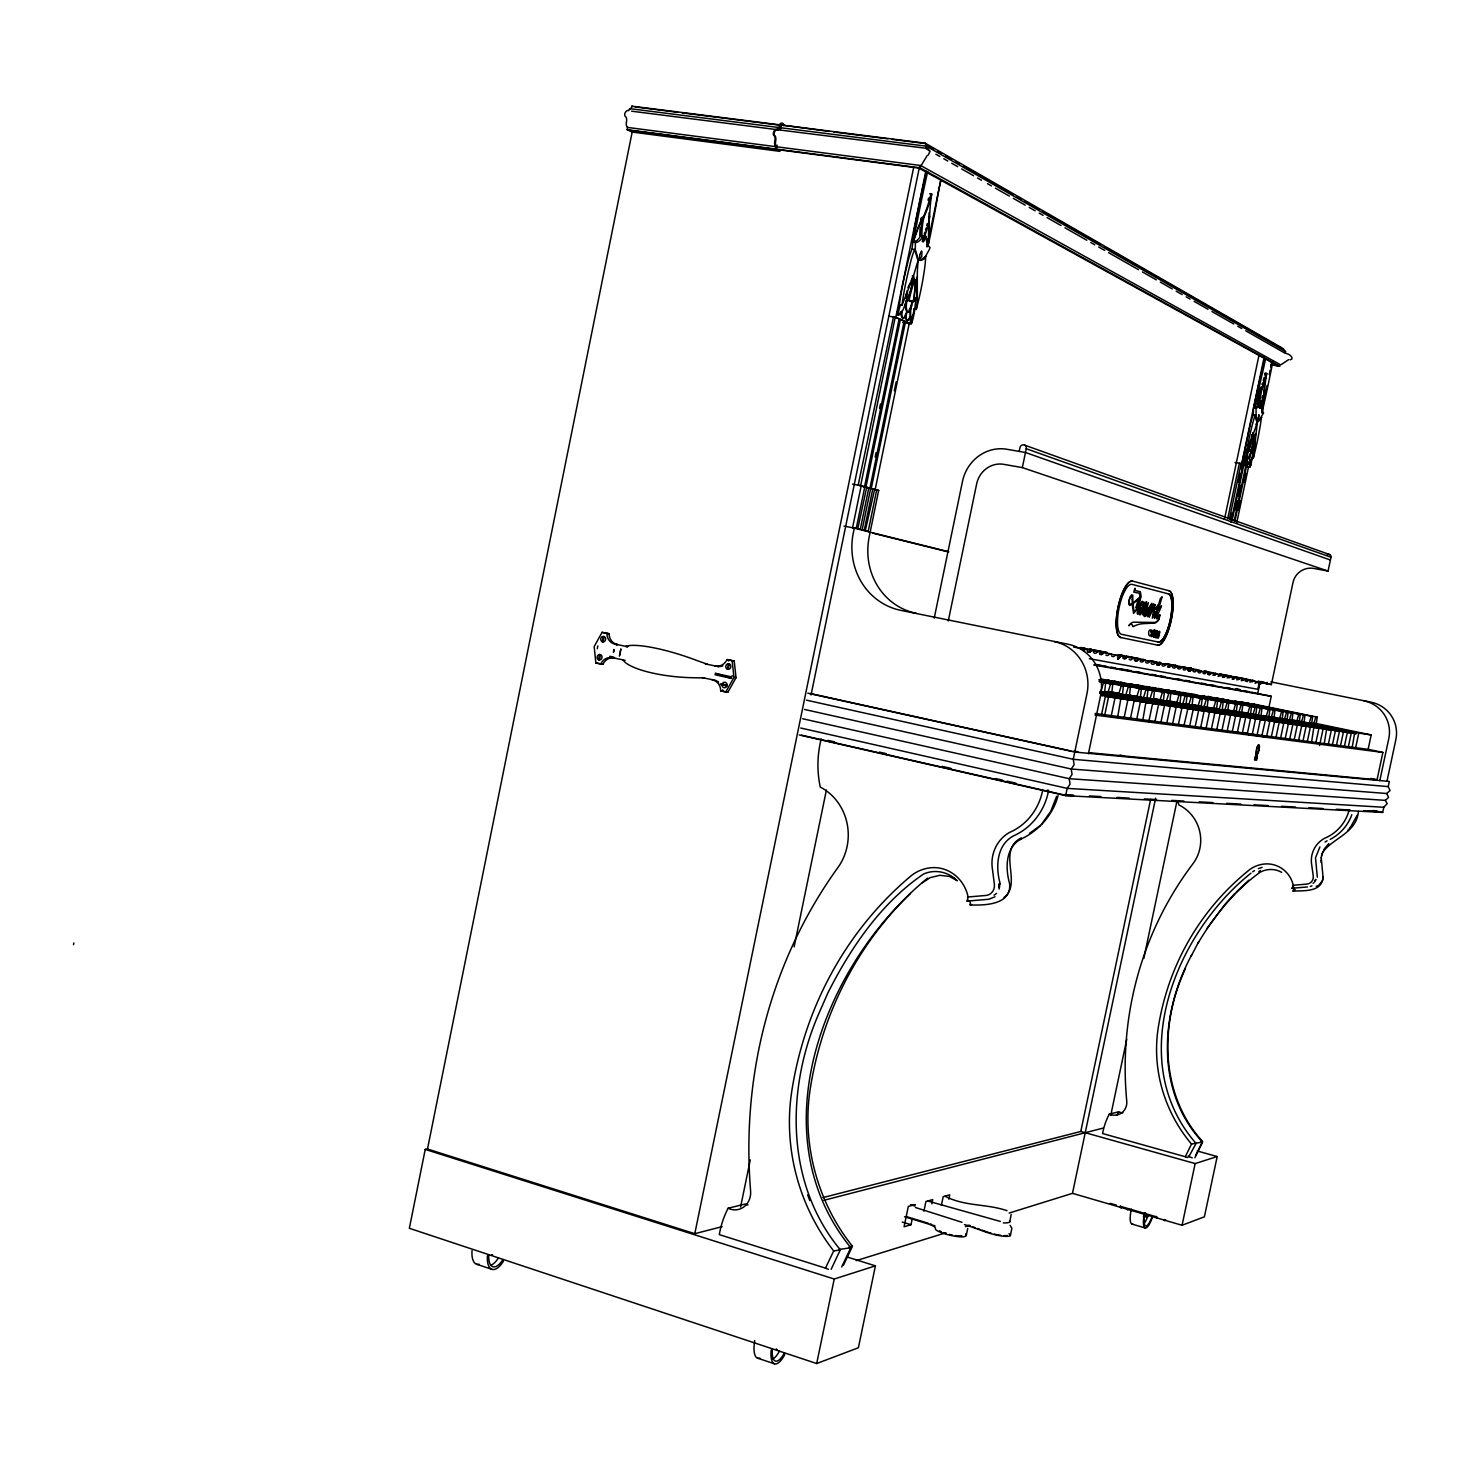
<?xml version="1.0" encoding="UTF-8"?>
<svg xmlns="http://www.w3.org/2000/svg" width="1470" height="1470" viewBox="0 0 1470 1470"><rect width="100%" height="100%" fill="white"/><g stroke="black" fill="none" stroke-linecap="round" stroke-linejoin="round"><path stroke-width="1.5" d="M899.897 313.257A17.162 6.578 -80.5 0 0 900.889 311.989L901.882 312.154A17.181 6.578 -80.5 0 1 897.894 315.26L896.902 315.113A29.106 11.062 -80.4 0 1 899.364 304.878A125.961 46.507 -80.4 0 1 907.008 265.813A42.354 15.986 -80.7 0 1 911.988 249.128L914.303 229.412A628.866 201.261 -80.1 0 1 926.376 171.31M923.454 236.064L925.879 236.413A21.94 8.232 -81 0 0 929.977 247.401A8.214 3.087 -80.9 0 1 929.444 249.367L923.932 259.106L920.918 260.502L918.254 259.235L915.295 249.606L915.387 242.477A26.901 10.216 -81.1 0 0 923.16 236.1A33.461 12.532 -81 0 0 923.436 241.65L922.149 241.466A36.364 13.836 -81.1 0 0 929.683 216.862A59.976 22.215 -81.2 0 1 931.723 194.095L929.701 193.838M1256.464 416.818L1256.133 418.178M927.699 246.354A8.214 3.105 -80.9 0 0 927.993 244.259L928.176 241.686A113.576 44.155 -80.8 0 0 928.691 224.01M926.835 246.225A8.214 3.105 -80.9 0 0 927.129 244.149L928.47 243.818L928.599 241.742A113.594 44.155 -80.8 0 0 928.985 216.77A59.976 22.234 -81.2 0 1 929.077 212.746M1323.055 877.186L1321.236 857.763M1254.7 446.384L1253.469 446.182L1252.128 457.831A21.223 5.935 -79.1 0 1 1250.731 465.384L1249.959 465.255A12.33 3.418 -79.1 0 1 1249.151 462.646M1220.596 675.024L1220.559 674.087L1220.449 675.483M1225.355 675.465L1224.896 676.77M1230.004 676.806L1229.949 675.888L1229.839 677.266M1234.671 677.229L1234.212 678.534M1239.265 678.093L1238.806 679.397M1247.497 681.4L1248.287 679.82M1253.469 433.705L1253.561 435.671M1323.073 877.02L1322.412 880.953M1252.017 452.962L1253.469 446.182M1104.631 692.094L1105.66 683.164L1103.474 682.815L1100.791 691.506M1111.724 693.178L1112.753 684.303L1099.431 681.529M1122.4 694.814L1123.429 686.031L1099.211 680.977M1129.419 695.696L1130.43 686.968L1099.872 680.702M1140.352 697.552L1141.363 688.915L1099.817 680.592M1146.949 698.562L1147.96 689.981L1099.193 679.93M1153.472 699.555L1154.501 691.029L1099.229 679.526M913.678 309.049L916.288 309.435L917.317 301.001L917.317 277.279A55.584 20.727 -80.8 0 1 918.327 259.51L912.962 277.591L901.992 305.282L899.364 304.878M1163.34 701.061L1164.35 692.627L1100.754 679.397M1169.789 701.87L1170.8 693.491L1101.103 678.993M1179.914 703.597L1180.924 695.292L1107.535 680.132L1109.538 680.463M1186.014 704.516L1187.025 696.284L1114.039 681.198L1116.024 681.529M1192.06 705.453L1193.07 697.258L1120.471 682.264L1122.418 682.576M613.872 651.669L613.945 649.464L613.357 652.312M1201.174 706.831L1202.184 698.728L1130.173 683.844L1132.084 684.175M1207.109 707.566L1208.12 699.518L1136.549 684.744L1138.441 685.057M1216.517 709.183L1217.527 701.208L1146.526 686.545L1148.382 686.839M1222.176 710.047L1223.187 702.109L1152.553 687.537L1154.391 687.831M1227.781 710.91L1228.791 703.028L1158.525 688.511L1160.344 688.805M1236.252 712.197L1237.244 704.387L1167.529 690L1169.312 690.294M1241.746 712.858L1242.738 705.104L1173.446 690.808L1175.21 691.102M1250.511 714.365L1251.503 706.684L1249.868 706.427L1247.644 713.942M1260.984 715.963L1261.977 708.375L1188.33 693.417M1268.886 717.176L1269.878 709.642L1202.313 695.714L1203.985 695.99M1273.976 717.801L1274.968 710.304L1207.789 696.468L1209.443 696.743M1282.171 719.216L1283.145 711.792L1216.48 698.048L1218.097 698.305M1287.077 719.951L1288.051 712.582L1286.544 712.344L1284.431 719.547M1291.928 720.704L1292.92 713.354L1221.699 698.912L1223.297 699.169M1299.278 721.825L1300.252 714.549L1234.726 701.043L1236.288 701.3M1304.019 722.395L1304.993 715.155L1239.835 701.741L1312.618 716.533L1311.644 723.699M1316.256 724.251L1317.212 717.139L1252.881 703.891L1254.369 704.13M1251.356 457.703L1253.359 458.052L1257.456 421.339L1256.023 424.352M907.615 298.575L906.659 302.269A9.629 3.657 -80.5 0 0 907.468 311.677A5.347 2.04 -80.4 0 0 910.187 310.096A12.183 4.63 -80.5 0 0 911.547 306.091L912.355 301.607L909.507 301.313L906.108 298.355M1250.161 455.167L1250.86 450.426M1249.812 445.006A69.439 19.018 -79 0 0 1248.489 449.949L1247.754 453.164A8.838 2.462 -79.1 0 0 1247.369 456.361A3.896 1.084 -79.1 0 0 1248.159 458.713A7.001 1.948 -79.1 0 0 1250.749 453.256L1251.246 450.481L1249.776 451.216L1247.846 448.956M1249.776 460.79L1249.573 460.771A4.686 1.305 -79.1 0 1 1247.589 464.446A4.686 1.305 -79.1 0 1 1246.983 460.588L1247.166 459.614M928.231 155.122L929.867 151.63L927.717 148.488L778.586 129.856L779.063 127.541A3.344 1.415 -82.2 0 0 781.029 124.968L925.181 143.16L925.935 146.155M1248.177 449.893A8.838 2.462 -79.1 0 0 1247.589 452.282L1247.221 453.826A17.199 4.833 -79.1 0 1 1245.439 459.044L1242.223 463.307A18.32 5.108 -79.1 0 1 1244.263 453.109L1250.364 424.15A37.742 10.455 -79.2 0 1 1253.23 414.632L1253.524 408.917A5.99 1.672 -79.3 0 1 1254.259 405.444L1254.774 403.019A126.126 33.994 -79.3 0 1 1257.861 388.558A182.206 48.326 -79.2 0 1 1261.517 372.443A92.555 26.46 -79.7 0 0 1264.384 359.305M1321.199 858.131L1321.659 855.43M908.552 311.144A5.347 2.04 -80.4 0 1 906.788 311.824L906.2 314.433A6.174 2.334 -80.4 0 0 907.008 319.945A6.174 2.334 -80.4 0 0 909.856 318.09L910.114 315.021A23.318 8.802 -80.4 0 1 910.224 309.747M906.31 300.248L905.906 302.159A9.629 3.657 -80.5 0 0 906.714 311.566L906.402 314.47A6.468 2.462 -80.4 0 1 903.021 317.979A6.468 2.462 -80.4 0 1 902.121 311.346L902.58 310.574A17.181 6.578 -80.5 0 0 905.005 304.621L907.082 300.376M1258.504 418.601L1257.879 420.457L1258.926 414.705L1258.577 418.656L1255.95 418.178M1252.771 432.713L1252.697 435.524A69.439 19.018 -79 0 0 1251.944 437.839M1254.369 405.095L1255.784 403.184A126.144 33.975 -79.3 0 1 1258.871 388.723A182.225 48.289 -79.2 0 1 1262.528 372.608A92.573 26.423 -79.7 0 0 1265.394 359.452M73.5 944.732L73.849 942.95M780.294 129.489L781.121 125.354L780.184 124.876L631.861 106.171A3.271 1.507 -82.8 0 1 629.803 108.651L628.756 110.618A7.865 3.638 -82.7 0 0 625.136 112.804A2.26 1.047 -82.7 0 0 625.356 116.442A4.667 2.168 -82.6 0 1 626.477 121.936A4.649 2.15 -82.6 0 0 627.58 127.431L627.12 129.691L632.173 132.061L779.964 151.355L775.278 148.984L627.12 129.691M722.119 1226.641L694.795 1233.697L427.494 1149.025L425.234 1149.393L409.358 1228.295L816.695 1363.535L858.388 1347.751L875.422 1265.854L846.922 1256.942M427.494 1149.025L632.173 132.061M598.529 659.663L599.595 654.462L600.826 654.812A2.756 2.462 -82.8 0 1 599.521 659.975L598.29 659.607A2.756 2.462 -82.8 0 1 599.595 654.462M602.149 641.71A2.756 2.462 -82.1 0 1 602.994 636.437L604.243 636.639A2.756 2.462 -82.1 0 1 603.417 641.912L602.149 641.71L603.325 636.455M599.411 659.957L600.495 654.664M603.067 641.912L604.133 636.62M631.604 111.187L777.74 129.746L778.218 127.431A3.344 1.415 -82.2 0 0 780.184 124.876M775.278 148.984L775.756 146.669A4.777 2.003 -82 0 1 774.819 141.065A4.796 2.021 -82.1 0 0 773.881 135.46A2.315 0.974 -82.1 0 1 773.753 131.73A8.067 3.399 -82.1 0 1 777.189 129.452L777.74 129.746M777.115 145.089L776.215 149.462L628.149 130.168M727.338 669.181L728.44 663.779M728.164 669.364L729.267 663.962M694.795 1233.697L913.623 167.617M811.054 694.979L919.687 165.945M920.606 165.485L1280.003 364.505L1279.653 366.195L920.11 167.856L920.606 165.485L776.601 146.779A4.777 2.003 -82 0 1 775.664 141.175A4.796 2.021 -82.1 0 0 774.727 135.571A2.315 0.974 -82.1 0 1 774.598 131.841A8.067 3.399 -82.1 0 1 778.034 129.562L778.586 129.856M779.063 127.541L926.412 146.191L925.916 148.562L929.885 150.822M860.611 485.706L895.193 317.373L893.466 316.932L858.168 485.192L871.195 488.701L905.52 321.728L895.193 317.373M852.563 527.748L861.199 485.743L878.729 490.466L877.02 490.227M914.322 308.829L911.235 323.804L895.8 317.281L925.788 171.347M843.945 526.095L854.309 528.079L853.335 532.746A67.381 62.861 -73.1 0 0 900.889 610.381L1068.12 644.246A43.696 41.987 -79.4 0 1 1100.552 695.751L1088.425 753.706M879.574 408.44L880.493 403.974M864.507 486.809L899.107 319.027M864.856 486.533L856.238 528.502L852.912 527.822M865.922 487.213L900.375 319.56M866.73 487.048L857.745 528.961L860.244 529.512L868.843 487.654M875.183 457.005L876.102 452.558M869.891 488.371L904.16 321.158M862.1 529.972L870.699 488.187M872.794 488.775L864.213 530.486L862.008 530.027M894.348 390.763L896.204 381.777M874.632 489.289L865.242 530.854L868.164 531.478L876.726 489.877M905.52 321.728L909.268 323.327L875.128 489.841M927.037 246.978L928.893 238.011M929.812 233.528L940.873 179.726M878.656 490.484L869.248 536.642A66.554 62.236 -72.8 0 0 916.361 613.357M740.586 1206.999L750.27 1159.922M794.112 946.919L826.416 789.978M934.24 618.098L962.519 481.278A39.488 37.062 -66.9 0 1 1006.895 449.269L1025.472 452.503L1330.405 560.015M948.279 620.965L976.668 483.832A24.071 22.601 -66.9 0 1 1003.771 464.336L1022.33 467.607L1328.053 571.058L1330.993 557.259A2.499 2.425 -39.1 0 0 1327.226 554.796M816.695 1363.535L834.225 1279.029L875.422 1265.854M1019.188 451.4L1019.96 447.633A3.381 3.179 -63.8 0 1 1023.8 444.877A3.381 3.179 -63.8 0 1 1026.262 448.717L1330.993 557.259M1022.33 467.607L1026.262 448.717M910.518 1204.738L914.891 1206.062L915.222 1204.5L908.313 1206.447L904.068 1226.77L911.014 1224.712L912.3 1218.501M923.895 1211.262L925.935 1201.505L932.733 1199.593L931.833 1203.893M941.37 1205.437L943.189 1196.653L949.73 1194.816L948.812 1199.189M966.268 1235.461L967.756 1228.387M799.294 734.963L1065.658 795.637L1067.165 788.379L1070.05 784.116L1069.186 778.696L802.62 718.738M1101.6 714.346L1105.624 695.108L1101.159 694.171L1110.199 695.678L1108.876 695.383M1104.576 715.853L1108.564 696.78L1107.608 696.559M1111.081 716.698L1115.05 697.736L1114.076 697.497M1009.743 1221.901L1011.176 1214.459M1117.586 717.562L1120.875 698.526L1205.382 711.259L1192.152 709.128M1010.386 1235.517L1011.874 1228.222L1010.074 1225.337M1123.98 718.389L1127.913 699.646L1126.626 699.371L1147.849 702.715L1145.92 702.256M1130.283 719.216L1134.197 700.584C1131.716 699.996 1137.982 701.337 1133.241 700.363M1153.601 637.098C1157.809 617.474 1148.401 643.198 1152.26 635.04L1153.16 635.242C1152.829 640.975 1156.816 630.924 1155.199 637.429C1160.528 639.615 1156.872 621.167 1156.137 637.631M1136.567 720.043L1140.444 701.521L1141.676 701.723L1139.397 701.263M1153.766 637.135C1156.394 624.309 1157.46 632.89 1155.898 637.594M1142.686 720.833L1145.902 702.274M1148.805 721.641L1152.645 703.34L1171.663 706.243L1169.128 705.692M1154.832 722.193L1158.617 704.222L1159.848 704.406L1157.349 703.946M1160.785 722.964L1164.534 705.104L1165.82 705.38L1163.542 704.865M822.943 1197.591L1080.799 1131.459L1150.642 799.368M1166.665 723.718L1170.396 705.986L1169.458 705.765M1009.137 1213.062L1072.475 1193.346L1155.64 798.136M1172.472 724.489L1176.184 706.85L1169.385 705.729M1178.242 725.243L1181.935 707.695L1188.807 708.797L1186.584 708.301M1224.455 519.296L1258.834 355.997M1183.883 725.978L1187.907 708.558L1193.181 709.367L1189.524 726.713M1227.67 518.855L1239.375 463.27L1240.423 463.473L1243.142 464.52L1230.941 522.181M1229.379 519.222L1241.084 463.656M1251.76 458.309L1249.904 467.129L1241.709 463.656L1264.237 356.787M1230.904 517.624L1231.842 513.195M1238.383 482.16L1240.257 473.303M1241.195 468.856L1242.113 464.428L1243.124 464.538M1232.154 520.215L1243.822 464.814L1242.113 464.428M1235.535 509.796L1237.409 500.939M1238.328 496.529L1240.662 485.467M1234.175 520.95L1245.825 465.659L1243.822 464.814M1234.91 521.207L1246.56 465.972L1244.851 465.586L1245.862 465.696M1110.714 1115.528L1126.773 1039.253M1143.789 958.513L1176.882 801.517M1238.328 509.943L1240.221 500.958M1244.263 482.436L1246.156 473.469M1236.711 522.952L1248.544 466.798L1246.56 465.972M1195.036 727.429L1198.675 710.194L1197.664 709.937M1261.995 409.762L1267.103 385.489M1270.833 367.831L1271.77 363.421M1200.531 728.146L1204.132 711.002L1216.094 712.858L1208.542 711.553M1205.951 728.844L1209.534 711.792L1210.765 712.068L1209.13 711.7M1211.298 729.543L1214.881 712.601L1221.405 713.648L1213.908 712.362M1216.645 730.241L1220.192 713.391L1324.231 728.955L1322.265 728.514M1221.846 730.921L1225.374 714.163L1231.786 715.192L1229.361 714.659M1227.064 731.601L1230.574 714.934L1229.673 714.732M1232.154 732.262L1235.664 715.688L1241.893 716.698L1239.504 716.166L1245.715 717.195L1242.242 733.585M1237.226 732.942L1240.717 716.441L1239.724 716.202M1244.741 733.659L1250.915 734.779L1244.741 733.659L1247.001 733.53M1247.203 734.228L1250.639 717.93L1256.758 718.904L1254.369 718.389M1258.926 682.374L1258.173 689.356L1259.606 682.521M1248.747 734.504L1251.007 734.375M1094.966 664.734L1257.677 693.528L1259.992 682.595M1252.146 734.89L1255.564 718.665L1261.572 719.62M1266.938 683.679L1267.232 682.319M1256.979 735.514L1260.378 719.363L1275.758 721.733L1273.424 721.219M1073.651 647.076L1271.385 684.579L1293.012 582.432A17.75 17.309 -41.6 0 1 1313.794 568.431L1328.053 571.058M1261.811 736.139L1265.339 720.098M1268.977 706.996L1271.256 696.302L1257.677 693.528M1266.589 736.507L1269.915 720.796L1268.922 720.557M1271.293 737.131L1274.6 721.494L1306.077 726.18M1275.942 737.738L1279.231 722.174L1280.407 722.432M1280.554 738.326L1283.824 722.854L1284.817 723.019L1282.887 722.634M1182.064 1225.263L1195.147 1163.578L1217.197 1156.541L1204.389 1216.811L1182.064 1225.263L1072.475 1193.346M1285.147 738.932L1288.418 723.552L1287.408 723.313M1289.631 739.52L1292.883 724.214L1291.928 723.975M1294.133 740.108L1297.348 724.875L1296.356 724.636M1298.524 740.678L1301.74 725.537L1300.785 725.298M1302.916 741.266L1306.132 726.18L1305.139 725.959M1307.253 741.836L1310.431 726.823C1317.432 727.797 1331.508 730.075 1335.458 730.553L1332.371 745.106M1311.552 742.387L1313.831 727.264M1315.815 742.956L1318.976 728.091L1317.984 727.87M1319.545 745.602L1323.129 728.716L1322.191 728.495L1328.402 729.561M1324.194 744.04L1326.601 729.157L1335.421 730.553M1328.274 744.573L1331.397 729.947L1330.24 729.69M1336.395 745.639L1339.482 731.141L1338.343 730.902L1348.468 732.556L1342.349 731.49M1340.401 746.154L1343.47 731.748L1334.503 730.314M1344.333 746.668L1347.384 732.317L1352.382 733.126L1347.549 732.317M1348.266 747.183L1351.316 732.905L1356.259 733.714L1350.342 732.685M1352.161 747.697L1354.568 733.346M1355.652 747.697L1358.776 733.089L1371.198 734.945L1368.129 749.332L1095.095 713.483M1368.129 749.332L1382.884 752.438L1377.041 779.78L1370.738 778.438M1379.797 780.68L1388.782 738.601A32.138 31.881 -7.4 0 0 1363.848 700.804M1386.945 781.36L1395.857 739.649A31.881 31.587 -5.6 0 0 1371.106 702.201L1270.815 681.859M1065.658 795.637L1382.7 812.432L1383.803 807.269L1387.184 803.594L1385.273 800.378L1069.186 778.696L1072.071 774.414L1071.226 769.012L804.531 709.459M1054.192 641.582A44.247 42.428 -79.6 0 1 1086.955 693.73L1073.247 759.31L1074.111 764.712L1071.226 769.012L1386.743 793.506L1390.05 790.548L1388.231 786.615L1389.334 781.452L1074.772 752.052L807.857 693.197M1048.275 791.907C1044.545 810.999 1031.352 828.143 1013.418 835.915C996.384 845.085 995.484 867.539 1000.28 884.021M1248.489 457.629A7.001 1.948 -79.1 0 1 1247.571 458.603L1246.854 460.551A4.502 1.25 -79.1 0 1 1245.163 463.62A4.502 1.25 -79.1 0 1 1244.392 461.029L1245.016 458.971A17.199 4.833 -79.1 0 0 1246.817 453.752M928.47 243.818L929.095 241.043A188.693 74.676 -81.4 0 0 933.082 221.253A284.959 115.634 -81.7 0 0 937.198 198.873A119.199 43.255 -81 0 1 940.745 180.773M1261.921 408.587L1262.84 404.581M1257.217 404.728A16.06 4.483 -79.4 0 0 1258.118 403L1260.672 403.405A16.078 4.483 -79.4 0 1 1256.317 407.815A5.99 1.672 -79.3 0 0 1256.078 409.34L1256.041 418.435L1258.375 421.614L1263.52 412.978L1261.995 412.739L1264.035 403.864A651.32 215.281 -80.3 0 0 1273.038 360.793M1322.927 878.527C1321.015 892.419 1302.953 890.508 1293.085 891.096L1293.802 888.009M1244.263 453.109L1246.266 453.458L1249.684 442.158M1246.174 449.379L1245.09 453.256A18.32 5.108 -79.1 0 0 1243.069 463.454M1321.567 856.054L1322.32 853.151M1313.794 723.883L1315.815 716.901L1317.212 717.139M1289.319 720.3L1291.432 713.115L1292.92 713.354M1296.724 721.421L1298.8 714.31L1300.252 714.549M1301.483 722.009L1303.541 714.916M1309.164 723.332L1311.203 716.313L1312.618 716.533M1266.129 716.754L1268.298 709.385L1269.878 709.642M1271.274 717.378L1273.424 710.065L1274.968 710.304M1279.506 718.793L1281.638 711.535L1283.145 711.792M1254.829 434.606A7.001 1.948 -79.2 0 1 1254.094 435.524L1252.881 435.561M1252.936 714.751L1255.141 707.272L1256.758 707.529L1255.766 715.173L1311.791 725.941L1310.615 725.684M1258.191 715.541L1260.378 708.117L1261.977 708.375M1219.144 709.587L1221.441 701.833L1223.187 702.109M1224.786 710.451L1227.064 702.733L1228.791 703.028M1233.293 711.737L1235.572 704.112L1237.244 704.387M1238.842 712.417L1241.084 704.847L1242.738 705.104M1197.995 706.353L1200.365 698.434L1202.184 698.728M1203.985 707.088L1206.337 699.224L1208.12 699.518M1213.448 708.724L1215.764 700.914L1217.527 701.208M905.263 304.658L907.119 298.502L905.851 294.129M1176.588 703.083L1179.032 694.998L1180.924 695.292M1182.725 704.02L1185.151 695.971L1187.025 696.284M1188.807 704.957L1191.214 696.964L1193.07 697.258M1056.618 796.372L1050.719 811.348L1041.495 824.321M1058.051 795.674C1053.016 815.041 1038.316 831.303 1020.217 839.48L1020.988 839.076C1005.168 847.565 1005.333 868.531 1009.596 883.543C1011.838 905.024 984.477 905.465 970.163 904.932L970.292 900.742M1149.981 699.022L1152.498 690.716L1154.501 691.029M1159.903 700.529L1162.384 692.315L1164.35 692.627M1166.39 701.355L1168.87 693.178L1170.8 693.491M1125.744 695.126L1128.354 686.637M1136.751 697L1139.323 688.585M1143.403 698.011L1145.938 689.65M1107.921 692.609L1110.585 683.954L1112.753 684.303M1118.688 694.244L1121.298 685.682L1123.429 686.031M1358.445 811.477C1356.516 833.178 1332.684 838.102 1322.945 852.067M1254.921 405.536L1255.472 403.864A78.994 21.627 -79.2 0 1 1261.297 388.356A25.964 7.166 -79.4 0 0 1258.798 403.111A16.06 4.483 -79.4 0 1 1254.443 407.502A5.99 1.672 -79.3 0 1 1254.921 405.536L1254.81 403.754A78.994 21.646 -79.2 0 1 1255.362 402.082M1255.38 405.261L1255.803 403.901A78.994 21.627 -79.2 0 1 1261.646 388.411A44.743 12.568 -79.6 0 0 1266.203 373.435A46.14 12.624 -79.5 0 0 1264.531 384.644M1252.55 681.547L1252.734 680.224M910.242 317.061L909.324 317.998A6.174 2.352 -80.4 0 1 906.475 319.872A6.174 2.352 -80.4 0 1 905.667 314.341L906.402 314.47M1185.445 968.656C1159.481 1023.855 1159.812 1094.58 1202.552 1141.492L1195.606 1155.585M1351.812 814.766C1348.027 825.295 1340.162 834.262 1330.203 839.352M1357.343 815.005L1350.121 827.849M1322.155 854.033L1324.323 848.87L1328.806 843.596M911.033 281.064L913.127 275.809A9.629 3.657 -80.7 0 0 913.881 279.079L916.159 280.108A3.454 1.305 -80.7 0 0 917.317 277.279L916.986 277.224M1191.692 954.949C1160.179 1012.848 1154.905 1091.181 1202.57 1142.172L1194.871 1157.772M1251.356 437.16L1253.616 432.86A41.399 11.631 -79.3 0 0 1257.456 421.339M821.216 738.859A99.85 93.841 -87.4 0 0 820.26 787.075A52.865 48.73 89.1 0 1 837.937 867.502A509.19 476.684 55.4 0 0 750.6 1190.884A18.43 16.446 75.8 0 1 728.091 1208.248A93.878 83.9 72.2 0 0 719.289 1234.616L825.497 1268.132L833.674 1250.933A195.547 180.718 70.2 0 1 791.816 1090.96A379.352 354.05 60.5 0 1 909.213 877.406A41.601 39.065 82.4 0 1 931.704 867.686A36.585 34.343 82.7 0 1 968.105 896.976L985.157 895.524A9.996 9.463 82.5 0 0 994.381 884.352L992.526 869.799A35.5 33.865 82.9 0 1 1009.449 832.479A57.936 55.125 -88.9 0 0 1042.524 790.878M831.156 1269.29L840.325 1249.812C785.017 1183.221 785.825 1087.524 819.801 1011.36L827.922 992.856C850.762 947.617 881.1 903.003 923.436 874.117C933.027 869.652 945.136 870.901 954.471 878.196M841.667 1266.975L850.818 1247.718C757.399 1133.003 824.468 962.207 927.662 878.104M843.376 1265.394L852.471 1246.284C817.596 1202.68 801.591 1143.789 810.209 1089.086C821.601 1015.421 856.551 945.284 910.444 893.521M907.854 287.808L910.279 282.828M968.105 896.976L967.095 901.092L988.942 899.236L995.006 896.755M1178.168 801.958A72.985 72.195 77.6 0 0 1178.793 804.88A38.826 37.834 78 0 1 1192.887 863.827A371.046 350.871 35.5 0 0 1126.755 1101.14A13.579 12.771 63.8 0 1 1109.317 1114.113A68.961 64.662 59.1 0 0 1102.592 1133.554L1185.279 1156.725L1191.509 1144.064A143.307 136.857 50.4 0 1 1158.268 1027.603A277.04 262.928 39.7 0 1 1247.938 871.03A30.503 29.823 56.7 0 1 1265.192 863.937A26.809 26.221 56.9 0 1 1293.232 885.234L1306.279 884.15A7.313 7.185 49.2 0 0 1313.261 876.01L1311.791 865.426A26.019 25.578 41.3 0 1 1324.543 838.304A42.318 42.005 48.7 0 0 1349.037 810.393M620.799 649.63L619.366 656.171M1243.951 460.367L1242.223 463.307M1119.166 657.917L1117.861 659.332M1190.957 956.455L1198.767 941.645M616.72 645.073A7.479 3.344 -77.6 0 1 617.437 644.466A11.19 9.996 -81.8 0 1 609.095 633.699L602.075 632.339L594.174 646.598L595.864 662.988L602.902 664.33A11.87 10.621 -83.2 0 1 614.699 658.009L614.331 657.917M1293.232 885.234L1292.075 888.247L1307.473 886.961M712.031 679.801A11.393 10.345 -83.7 0 1 720.723 690.863L725.739 691.984L733.971 677.449L732.133 660.673L727.099 659.571A12.109 11.007 -82 0 1 714.843 666.02M725.739 691.984L727.834 692.223L736.047 677.707L734.21 660.949L727.099 659.571M1261.885 417.351L1257.842 421.541L1256.446 420.861L1255.251 414.944A37.761 10.437 -79.2 0 0 1252.385 424.481A95.936 26.092 -79.1 0 0 1246.266 453.458M1197.995 943.244C1213.999 916.104 1235.737 889.387 1260.488 872.022C1267.03 868.641 1275.262 868.531 1281.638 872.353M1321.971 881.394L1318.957 884.903M1251.374 449.949L1252.422 448.35M1252.642 681.566L1249.831 682.098M1257.052 682.411L1255.031 683.329M1319.913 846.922L1315.503 857.8L1317.322 877.186M620.873 648.803L619.66 655.253M1206.649 928.801L1224.712 904.675L1234.837 893.484M926.412 255.853L920.238 260.411L917.574 259.143L914.616 249.514A42.373 15.949 -80.7 0 0 909.636 266.199A126.016 46.434 -80.4 0 0 901.992 305.282M1117.659 659.424L1119.185 657.641M1347.604 830.715L1350.048 827.922M1293.765 886.961L1292.075 888.247M1236.27 892.088L1248.82 880.181M1249.978 450.555L1252.275 450.096L1254.369 446.329L1255.527 433.962A7.001 1.948 -79.2 0 1 1254.443 435.579L1253.653 435.837M1295.107 889.607L1293.085 891.096M1220.247 675.888L1218.024 676.31M1229.655 677.67L1227.064 677.817M1234.285 678.534L1232.08 678.956M1238.879 679.397L1236.693 679.82M1243.418 680.261L1241.231 680.665M1250.988 873.162C1174.677 933.983 1124.035 1060.862 1196.065 1143.458L1188.679 1156.945M1040.301 825.497L1029.459 833.38M922.315 882.808L930.161 877.645L939.808 875.293L949.455 876.451L957.337 880.769M911.97 300.799L914.248 301.148L917.17 298.024L917.133 279.337M1252.697 871.784L1254.48 870.589M1021.338 837.845C996.311 850.377 1022.808 883.525 1003.992 897.527M1258.743 871.728L1260.507 870.534M908.386 299.825A99.115 36.695 -80.3 0 1 913.862 279.723L916.159 280.108M968.656 900.357L967.095 901.092M927.258 155.452L921.341 165.21M1325.058 842.034L1327.079 840.803M909.36 323.437L908.221 323.345M1224.62 677.1L1223.205 677.358M1233.936 678.846L1232.981 679.14M1311.975 885.84L1310.284 886.502M1316.256 886.281L1317.653 885.693M970.163 904.932L971.523 904.381M1258.302 868.641L1262.105 867.392M840.344 1249.959L833.674 1250.933M856.275 1260.635L945.816 1232.779M965.459 1226.66L969.832 1225.3M1385.273 800.378L1388.58 797.438L1386.743 793.506M1251.687 435.359L1254.094 435.8L1253.634 438.317A75.558 21.48 -79.2 0 1 1251.485 451.088L1249.243 450.077A69.439 19 -79 0 1 1253.451 435.653M823.77 1200.347L1103.18 1128.078M728.091 1208.248L745.308 1203.985A18.21 16.299 75.5 0 0 747.973 1205.014M1109.317 1114.113L1118.633 1111.816A13.469 12.679 63.2 0 0 1122.878 1112.882M915.093 280.329L915.534 280.421A99.923 38.955 -80.5 0 1 913.329 301.754L908.148 299.788M911.712 322.941L910.647 315.113A23.318 8.783 -80.4 0 1 911.033 307.083L911.382 304.933A12.183 4.649 -80.5 0 0 911.933 301.552L915.975 297.84L914.763 309.214A25.302 9.647 -80.4 0 1 911.712 322.941L910.647 322.775L909.709 316.987M1247.166 681.621L1245.072 680.904M1201.872 1141.694L1200.972 1141.437M961.766 1235.627L960.259 1235.866A12.293 2.37 13.3 0 1 955.463 1235.59M849.384 1246.946L852.104 1246.137M838.745 1249.537L850.818 1247.718L848.76 1247.405M1191.509 1144.064L1201.946 1142.098M1248.526 466.854L1247.571 466.725L1249.904 467.129M998.92 884.205L999.527 884.168A10.915 10.345 82.4 0 1 999.067 889.074M1288.712 359.617L1281.123 364.652M704.571 677.927L693.895 677.743A58.359 15.545 4.9 0 1 625.338 662.529L622.913 660.03L625.099 660.306M1290.182 359.819C1295.052 359.176 1289.374 353.572 1286.691 353.719M1048.624 790.29L1047.265 790.162M838.727 1249.684L840.325 1249.812M1064.225 794.59L1073.376 795.086M1089.38 795.95L1100.828 796.556M1116.832 797.42L1129.18 798.1M1144.285 798.908L1156.522 799.57M1171.719 800.378L1183.864 801.04M1199.171 801.867L1212.897 802.602M1226.623 803.337L1240.809 804.108M1254.057 804.825L1268.132 805.578M1281.509 806.295L1295.474 807.048M1308.961 807.765L1322.816 808.518M1336.395 809.253L1350.121 809.988M1363.627 810.723L1377.574 811.458M1073.614 795.748L1065.713 795.325L801.499 735.165M1378.584 811.991L1368.717 810.723M1383.803 807.269L1067.165 788.379L800.709 728.017M1388.231 786.615L1073.247 759.31L806.442 700.161M1073.321 751.207L1077.896 751.629M1089.325 752.713L1377.335 779.817M1335.385 730.516L1340.566 731.38M1289.116 719.988L1340.805 730.296M1327.263 729.341L1326.16 729.083M1272.708 717.121L1336.781 729.69L1335.624 729.432M1225.319 709.753L1285.221 721.954M720.723 690.863L727.834 692.223M1252.036 716.974L1192.721 704.883M1235.609 715.688C1238.438 716.202 1232.871 715.1 1235.627 715.669L1229.563 714.696M1203.213 710.782L1204.132 711.002L1202.901 710.727M1152.59 703.34L1151.378 703.046M1153.932 699.095L1211.041 710.818M1124.256 694.575L1183.46 706.684M1100.13 692.388L1135.795 699.518M1108.49 696.78L1105.036 696.265M595.864 662.988L602.902 664.33M733.971 677.449L736.047 677.707M635.113 106.942L677.799 112.326M682.282 112.896L781.121 125.354M829.264 131.436L781.029 124.968M833.766 132.006L887.807 138.823M892.308 139.393L923.821 143.362M629.803 108.651L778.218 127.431M627.58 127.431L775.756 146.669M776.123 149.095L920.11 167.856M777.06 149.572L918.768 168.039L1277.559 365.699L1270.833 364.652L1279.653 366.195M602.075 632.339L606.889 633.386A11.209 10.014 -81.8 0 0 615.232 644.172L627.855 646.763L625.669 646.469L628.756 645.679A58.341 11.613 18 0 1 697.368 660.71L707.364 664.201M1094.985 715.063L1382.884 752.438M732.133 660.673L734.21 660.949M928.544 216.715L929.683 216.862M917.905 227.923A80.115 29.896 -80.7 0 1 922.627 217.468L923.766 217.633A65.819 25.229 -81.4 0 0 931.723 194.095M923.16 236.1L919.852 235.641A33.442 12.568 -81 0 1 920.183 227.629M915.387 242.477L912.08 242.017A80.115 29.915 -80.7 0 1 913.623 237.093M927.993 244.259L927.294 241.558A113.557 44.192 -80.8 0 0 927.46 239.004M606.889 633.386L609.095 633.699M911.988 249.128L915.295 249.606M913.862 279.723L913.219 278.969A78.369 29.18 -80.4 0 0 912.006 282.865M1101.306 694.465L1105.624 695.108M1104.668 696.284L1129.217 699.941L1126.957 699.426M907.137 290.601L908.552 299.292L906.567 298.98M914.891 297.675L917.5 298.079M911.933 301.552L913.329 301.754M910.702 305.484L911.657 305.631M1102.371 691.855L1104.282 692.149M1104.595 692.186L1106.506 692.48M1109.501 692.94L1113.562 693.564M1120.232 694.575L1124.201 695.181M1127.894 695.751L1128.942 695.916M1129.236 695.953L1131.845 696.357M1138.313 697.35L1142.116 697.919M1144.928 698.342L1146.71 698.617M1146.986 698.654L1148.75 698.93M1151.524 699.352L1155.255 699.922M1161.41 700.859L1165.067 701.429M1168.485 701.943L1169.44 702.09M1169.716 702.127L1172.123 702.495M1178.113 703.413L1181.623 703.946M1184.214 704.35L1187.742 704.883M1190.314 705.269L1193.769 705.802M1199.447 706.666L1202.846 707.18M1206.006 707.676L1209.387 708.172M1214.918 709.036L1218.171 709.532M1220.578 709.9L1223.848 710.396M1226.237 710.763L1229.435 711.241M1234.726 712.05L1237.869 712.527M1240.79 712.968L1243.932 713.446M1249.077 714.236L1252.109 714.696M1259.606 715.853L1262.583 716.294M1267.526 717.048L1270.447 717.507M1273.185 717.911L1276.107 718.371M1280.903 719.106L1283.714 719.528M1285.791 719.841L1288.639 720.282M1290.697 720.594L1293.49 721.017M1298.065 721.715L1300.803 722.137M1303.339 722.523L1306.077 722.928M1310.487 723.607L1313.151 724.012M1315.632 724.398L1318.278 724.802M1261.517 372.443L1262.528 372.608M1264.825 374.721A44.743 12.568 -79.6 0 0 1265.192 373.27L1266.754 373.509A46.14 12.624 -79.5 0 0 1264.42 392.416A24.567 6.854 -79.4 0 1 1259.422 407.833L1260.415 407.98A24.567 6.854 -79.4 0 0 1261.866 404.764L1260.874 404.599M888.982 316.215L895.8 317.281M902.617 322.463L911.235 323.804M1266.754 373.509A44.761 12.55 -79.6 0 1 1262.179 388.503L1260.635 388.264A44.743 12.568 -79.6 0 0 1261.095 387.014M1257.861 388.558L1258.871 388.723M1253.763 407.392L1256.317 407.815M1253.23 414.632L1255.784 415.036M1103.161 695.99L1101.673 695.696M1251.558 434.899L1254.443 435.579M1184.471 692.774L1182.725 692.499L1255.141 707.272M1193.897 694.336L1195.588 694.612M1226.899 699.757L1228.479 700.014M1247.92 703.211L1249.445 703.468M1247.332 445.502L1248.526 445.704M1247.35 449.765L1249.243 450.077M1251.043 451.86L1250.749 453.256M1247.369 458.658L1247.221 458.64A3.896 1.084 -79.1 0 1 1246.634 456.251A8.838 2.462 -79.1 0 1 1246.891 453.862M1243.969 460.955A4.502 1.25 -79.1 0 0 1244.741 463.546A4.502 1.25 -79.1 0 0 1246.431 460.477L1247.001 460.588M1235.02 462.517L1241.709 463.656M869.395 531.864L854.309 528.079M1095.26 664.348L1106.543 666.351M1111.063 667.141L1115.565 667.95M1120.085 668.74L1131.367 670.743M1135.869 671.551L1140.389 672.341M1151.671 674.344L1156.173 675.153M1160.694 675.943L1165.196 676.751M1176.478 678.754L1180.998 679.544M1185.5 680.353L1190.02 681.143M1201.302 683.146L1205.804 683.954M1210.324 684.744L1214.826 685.553M1226.109 687.556L1230.629 688.346M1235.131 689.154L1239.651 689.944M1093.662 664.954L1271.256 696.302M1086.165 649.336L1084.915 649.097M1092.724 650.548L1095.15 651.045M1101.489 652.239L1102.518 652.441M1102.702 652.478L1101.894 652.312M1109.574 653.764L1111.43 654.132L1109.868 653.819M1089.38 658.707L1258.173 689.356M852.545 484.163L861.199 485.743M1080.542 647.462L1085.044 648.307M1089.527 649.17L1107.516 652.588M1123.245 655.602L1118.744 654.738L1145.7 659.993M1127.747 656.447L1138.974 658.597M1177.194 665.873L1165.949 663.723L1199.63 670.265M1181.678 666.718L1192.923 668.868M1204.15 671L1208.652 671.863M1219.88 674.013L1231.125 676.145M1235.627 677.008L1246.854 679.14M1258.099 681.29L1262.583 682.135M1080.505 647.645L1107.48 652.717M1161.429 662.988L1150.183 660.894L1154.703 661.592A1.948 1.893 -71.8 0 1 1151.157 663.227M1204.114 671.165L1215.378 673.26M1219.861 674.16L1253.579 680.537M1258.063 681.437L1267.066 683.109L1260.304 681.621M1132.543 581.109L1169.109 590.775A27.783 8.195 -78.3 0 1 1171.314 619.844A27.783 8.195 -78.3 0 1 1157.698 645.165L1120.728 637.502A28.812 8.802 -78.3 0 1 1117.99 607.275A28.812 8.802 -78.3 0 1 1132.543 581.109A28.812 8.802 -78.3 0 0 1118.155 607.312A28.812 8.802 -78.3 0 0 1120.893 637.539L1120.728 637.502M1169.109 590.775L1168.962 590.756A27.783 8.195 -78.3 0 1 1171.167 619.807A27.783 8.195 -78.3 0 1 1157.533 645.146L1157.698 645.165M1168.301 593.862L1168.466 593.898A24.622 7.258 -78.3 0 1 1170.414 619.623A24.622 7.258 -78.3 0 1 1158.342 642.059L1158.195 642.041A24.622 7.258 -78.3 0 0 1170.267 619.605A24.622 7.258 -78.3 0 0 1168.301 593.862L1132.029 584.38A25.523 7.791 -78.3 0 0 1119.148 607.551A25.523 7.791 -78.3 0 0 1121.555 634.323L1158.342 642.059M1197.37 670.412L1199.557 670.871M1204.555 671.79L1206.227 672.121L1204.867 671.845M1210.674 672.948L1212.695 673.352M1217.178 674.179L1219.328 674.62M1223.72 675.41L1225.227 675.722M1230.978 676.806L1229.931 676.604L1231.272 676.88M1231.934 677.008L1229.912 676.604M1236.197 677.78L1238.181 678.184M1242.37 678.956L1244.447 679.379L1243.124 679.122M1248.453 680.114L1250.547 680.537M1256.519 681.676L1254.424 681.253M1140.242 659.571L1142.429 660.012M1147.758 661.004L1150.036 661.463M1155.659 662.511L1156.614 662.694M1155.126 662.4L1157.423 662.86L1156.008 662.566M1162.439 663.797L1164.699 664.256M1171.847 665.598L1169.587 665.138M1177.213 666.608L1178.407 666.847M1183.699 667.821L1185.904 668.28M1190.571 669.126L1192.776 669.585M1117.035 655.179L1119.387 655.657M1124.899 656.667L1126.681 657.016M1132.617 658.137L1134.932 658.597L1133.131 658.229M1134.785 658.578L1133.499 658.303M1203.14 710.763L1209.332 711.756M1100.148 692.003L1142.025 700.455L1140.738 700.161M1290.495 719.712L1348.707 731.472L1347.549 731.215M1328.788 728.458L1280.076 718.224M1284.265 721.715L1294.262 723.313L1293.067 723.038M1193.64 704.755L1257.015 717.727L1203.581 706.335M1280.333 722.376L1278.257 721.954M1261.536 719.583L1259.422 719.142M915.681 280.439L914.597 279.833L913.587 283.067A99.133 36.676 -80.3 0 0 909.121 299.935M1260.157 682.3L1271.385 684.579M1223.573 675.391L1225.741 675.832M1204.04 671.68L1206.245 672.139M1176.68 666.498L1178.94 666.957M1101.067 652.147L1103.364 652.606M1109.041 653.654L1111.43 654.132M1084.382 648.968L1086.826 649.464M1100.938 652.11L1103.235 652.588M1254.865 718.481L1254.553 718.426M1181.237 707.511L1180.998 707.493M1244.153 690.753L1248.03 691.543M1251.889 692.333L1255.747 693.123M1313.904 723.038L1371.198 734.945M1309.513 722.854L1358.776 733.089M1300.766 721.439L1356.479 732.648L1355.34 732.391M1293.655 720.226L1352.602 732.06L1351.463 731.803M1282.024 718.499L1286.452 719.418M1272.781 716.864L1277.412 717.948M1263.079 715.522L1324.47 727.852L1323.312 727.576M1331.728 728.844L1332.702 729.065L1331.563 728.826M1099.468 681.639L1110.585 683.954M1261.591 715.651L1316.073 726.584L1314.897 726.309M1252.936 714.016L1307.473 725.28L1306.297 725.022M1319.307 726.988L1320.299 727.209L1319.141 726.97M1243.289 712.288L1298.708 723.975L1297.551 723.718M1250.658 714.108L1257.383 715.504L1234.616 711.057M1302.144 724.398L1303.081 724.618L1301.924 724.361M1309.458 726.603L1311.46 727.007L1306.058 726.162M1223.113 709.459L1280.646 721.255L1279.745 721.053M1260.837 718.205L1276.015 720.576L1275.096 720.355M1181.568 703.597L1247.148 716.239L1245.935 715.963M1249.702 717.691L1251.834 718.168L1244.722 716.956M1166.224 700.731L1232.044 713.979L1230.813 713.685M1220.633 712.16L1226.862 713.189L1225.925 712.968M1224.418 713.924L1226.605 714.42L1218.961 713.115M1339.648 730.039L1340.787 730.278M1327.484 728.22L1328.623 728.458M1339.39 731.123L1340.548 731.362M1327.245 729.304L1328.402 729.561M1288.602 722.376L1289.778 722.634L1227.505 709.881M1284.027 721.678L1285.221 721.935M1214.551 708.136L1218.961 709.054M1222.764 709.698L1271.311 719.859L1270.117 719.583M1212.64 708.044L1266.828 719.161L1265.413 718.885M1184.82 703.597L1242.15 715.486L1240.937 715.21M1183.24 703.597L1237.115 714.714L1235.884 714.457M1168.907 700.786L1179.087 702.917M1156.302 699.04L1221.68 712.417L1220.431 712.141M1155.144 699.15L1216.37 711.609L1215.12 711.333M1145.755 697.588L1205.639 710.01L1204.389 709.716M1136.163 696.137L1200.181 709.183L1198.932 708.889M1127.288 694.649L1194.687 708.356L1193.438 708.081M1126.645 694.685L1189.083 707.529L1187.815 707.235M1109.758 691.58L1120.673 693.858M1109.556 691.672L1177.727 705.802L1176.441 705.526M1107.02 691.58L1171.939 704.957L1170.671 704.663M1105.072 691.598L1166.096 704.075L1164.81 703.781M1180.686 707.419L1183.203 707.97L1174.934 706.555M1104.76 691.708L1160.179 703.174L1158.893 702.88M1102.886 691.562L1154.226 702.292L1152.939 701.999M1100.111 691.635L1148.125 701.374L1146.839 701.08M1151.616 703.083L1153.95 703.615L1145.277 702.145M1100.13 692.756L1129.511 698.581L1128.207 698.287M1099.67 693.05L1123.153 697.625L1121.849 697.331M1100.111 693.528L1116.667 696.651L1115.362 696.339M1107.516 696.523L1122.86 698.985L1120.25 698.415M1260.598 718.168L1261.811 718.426L1255.803 717.452M1250.878 716.698L1252.091 716.974M1209.792 710.524L1211.023 710.8M1182.192 706.39L1183.46 706.666M1134.491 699.224L1135.795 699.518M1107.259 696.486L1109.942 697.019L1108.582 696.762M1244.814 733.254L1250.915 734.779M716.441 666.186L718.499 666.627M705.269 663.925L716.956 666.296A12.091 10.988 -82 0 0 722.891 665.837M1373.09 810.484L1382.7 812.432M1120.048 755.084L1124.201 755.984M810.062 693.454L1071.024 750.986M714.971 674.748L731.582 678.423L715.21 673.297L731.821 676.953A7.626 3.142 -77.5 0 1 732.189 675.502M609.848 656.282L613.872 657.163M623.023 659.846L612.494 657.733A11.889 10.621 -83.2 0 0 600.679 664.054M702.458 677.688L714.144 680.059A11.374 10.345 -83.7 0 1 716.478 680.739M722.174 683.973L727.099 685.075M721.99 684.891L726.897 685.994M827.941 740.384L834.648 741.927M879.428 752.107L886.134 753.632M942.105 766.366L951.053 768.406M995.815 778.604L1002.54 780.129M1007.005 781.158L1015.972 783.179M868.99 531.919L948.812 551.764M872.776 533.151L948.389 551.948M1236.343 688.621L1240.074 689.65M1197.315 1150.992L1217.197 1156.541M1080.799 1131.459L1195.147 1163.578M1000.298 1221.423L927.625 1200.972M1110.162 1203.342L1116.502 1205.179M1120.728 1206.411L1156.669 1216.866M1131.661 1223.995L1144.836 1227.854A17.419 4.502 -75.5 0 0 1152.149 1217.987M944.989 1196.249C965.386 1206.668 986.554 1203.618 1007.06 1210.692M915.442 1207.513L962.005 1222.305M906.714 1216.719L928.176 1223.224M904.546 1216.756L925.108 1222.985A15.398 2.977 13.2 0 1 935.398 1228.497A15.6 3.013 13.3 0 0 947.047 1234.469A15.6 3.013 13.3 0 0 964.761 1236.564A25.431 4.906 13.2 0 0 965.661 1233.863M902.249 1222.066L911.014 1224.712M425.234 1149.393L834.225 1279.029M476.611 1264.218L491.954 1269.345A22.84 9.757 -72.3 0 0 503.457 1261.15M757.62 1358.188L774.525 1363.829A23.979 8.269 -73.4 0 0 784.778 1354.623M1223.279 677.358L1222.066 676.586M1188.036 1156.118L1188.44 1156.284A7.129 1.433 27 0 0 1192.244 1157.827M1024.59 445.116L1329.688 554.594M1187.374 1157.57L1185.279 1156.725M631.861 106.171L632.872 106.648M1285.056 351.477L1283.347 348.684L925.181 143.16M935.857 154.221L939.826 156.481M943.795 158.742L947.764 161.02M951.751 163.28L957.705 166.68M961.674 168.94L973.599 175.72M977.568 177.999L981.537 180.259M987.491 183.658L991.46 185.918M995.447 188.178L1009.339 196.098M1013.326 198.358L1025.233 205.157M1029.202 207.417L1035.174 210.816M1039.143 213.076L1043.112 215.337M1047.081 217.597L1060.991 225.535M1064.96 227.795L1086.808 240.235M1090.777 242.495L1094.746 244.773M1098.733 247.033L1104.687 250.433M1108.656 252.693L1138.46 269.671M1142.429 271.932L1156.32 279.851M1160.308 282.111L1172.215 288.91M1176.184 291.17L1182.156 294.57M1186.125 296.83L1190.094 299.09M1194.063 301.35L1207.972 309.27M1211.941 311.548L1233.789 323.988M1237.758 326.248L1241.746 328.527M1245.715 330.787L1285.441 353.425L1285.791 351.734L926.412 146.191M927.809 145.64L933.762 149.058M937.731 151.337L941.7 153.597M945.669 155.875L951.623 159.293M955.592 161.571L959.579 163.85M963.548 166.128L1013.179 194.573M1017.148 196.851L1021.117 199.111M1025.104 201.39L1038.996 209.365M1042.965 211.643L1100.552 244.626M1104.521 246.905L1179.987 290.141M1183.956 292.42L1259.404 335.656M1263.373 337.935L1281.252 348.169M954.122 877.902L956.97 880.493M1212.934 675.153L1215.12 675.3L1215.782 673.187M1261.297 681.474L1260.782 683.899L1258.191 682.999M807.655 1194.871L809.768 1200.567M1321.071 860.134L1321.162 862.504M597.298 648.766A7.46 3.363 -77.6 0 1 597.886 645.918M616.334 644.981A7.479 3.454 -77.5 0 1 617.069 644.393M717.562 681.308A11.374 10.345 -83.7 0 1 718.591 682.006M720.355 683.789A11.374 10.345 -83.7 0 1 721.09 684.836M722.744 689.761A11.374 10.345 -83.7 0 1 722.817 691.102M729.193 659.865A12.091 10.988 -82 0 1 728.569 661.004M1315.889 879.483A8.011 7.865 48.7 0 1 1314.768 881.614M1313.996 882.533A8.011 7.865 48.7 0 1 1313.077 883.305M1315.54 879.483A8.011 7.865 48.8 0 1 1315.062 880.603M1117.108 1114.848A68.355 64.147 58.6 0 1 1118.633 1111.816M1271.679 362.447A651.192 215.447 -80.3 0 1 1270.962 366.048M1270.135 370.109A651.192 215.447 -80.3 0 1 1269.235 374.611M1264.071 377.606A44.743 12.568 -79.6 0 1 1263.263 380.399M1262.418 383.119A44.743 12.568 -79.6 0 1 1261.995 384.442M1258.118 403A25.964 7.185 -79.4 0 1 1258.467 399.767M1258.926 396.459A25.964 7.185 -79.4 0 1 1260.231 389.862M1264.917 374.887A46.121 12.642 -79.5 0 1 1265.192 373.27M1257.071 397.231A78.994 21.646 -79.2 0 1 1257.64 395.669M1258.816 392.619A78.994 21.646 -79.2 0 1 1260.029 389.679M1262.712 395.724A59.866 16.887 -79.3 0 1 1262.326 401.2M1249.812 454.487A7.001 1.948 -79.1 0 1 1248.967 456.766M1251.08 459.595A21.223 5.935 -79.1 0 1 1249.959 465.255M1248.526 462.26A4.686 1.305 -79.1 0 1 1246.303 462.297M1246.321 461.433A4.686 1.305 -79.1 0 1 1246.413 460.496M1261.995 412.739A59.866 16.868 -79.3 0 0 1263.869 392.343A46.14 12.624 -79.5 0 1 1264.365 386.206M1263.391 395.816A59.866 16.868 -79.3 0 1 1261.921 410.755M1259.422 407.833A25.964 7.166 -79.4 0 1 1259.551 404.82M1259.68 403.239A25.964 7.166 -79.4 0 1 1262.179 388.503M1262.528 396.624A24.549 6.854 -79.4 0 1 1262.142 398.039M1261.333 400.74A24.549 6.854 -79.4 0 1 1260.451 403.276M1260.415 407.98A25.982 7.166 -79.4 0 1 1260.672 403.405M1263.52 412.978A19.257 5.31 -79.4 0 1 1261.866 404.764M1261.352 417.278A31.072 8.673 -79.2 0 1 1259.441 430.122A96.487 27.452 -79.2 0 1 1253.359 458.052M1254.094 435.524A59.076 16.703 -79.2 0 1 1251.503 450.812M1252.697 440.779A75.54 21.48 -79.2 0 1 1252.275 443.334M1250.731 465.384A12.33 3.418 -79.1 0 1 1249.794 461.506L1249.573 460.055A12.33 3.418 -79.1 0 1 1249.959 455.149M1253.947 435.065A7.001 1.948 -79.2 0 1 1253.579 435.451A59.076 16.721 -79.2 0 1 1253.157 438.483M774.488 1363.829A23.979 8.269 -73.4 0 1 771.18 1350.03M759.916 1358.078A23.924 8.361 -73.3 0 1 754.735 1340.53M784.392 1352.988A21.113 7.276 -73.4 0 1 775.333 1361.073A21.113 7.276 -73.4 0 1 772.43 1348.909M779.32 1351.297A21.095 7.313 -73.4 0 1 772.283 1359.291M777.024 1349.478A9.592 3.308 -73.4 0 1 776.307 1348.89M491.917 1269.327A22.84 9.757 -72.3 0 1 487.415 1255.729M479.275 1264.273A22.785 9.831 -72.2 0 1 472.017 1250.621M502.924 1259.533A20.102 8.599 -72.3 0 1 492.781 1266.717A20.102 8.599 -72.3 0 1 488.812 1254.755M498.33 1258.008A20.084 8.618 -72.3 0 1 490.521 1265.247M492.634 1254.792A9.132 3.914 -72.3 0 1 491.586 1254.755M1165.692 1219.714A4.888 1.231 -75.5 0 1 1164.166 1219.567M1157.607 1218.079A4.888 1.25 -75.5 0 1 1156.504 1216.443M1121.518 1207.568A4.851 1.286 -75.4 0 1 1120.361 1205.933M1128.519 1208.891A4.869 1.286 -75.4 0 1 1127.086 1209.387M1144.818 1227.854A17.419 4.502 -75.5 0 1 1144.524 1212.934M1132.855 1224.087A17.383 4.557 -75.5 0 1 1131.294 1209.075M1151.855 1217.16A15.325 3.951 -75.5 0 1 1145.406 1225.851A15.325 3.951 -75.5 0 1 1145.13 1212.713M1147.905 1216.021A15.325 3.969 -75.5 0 1 1143.752 1223.848M1144.781 1216.296A6.964 1.801 -75.5 0 1 1143.384 1216.186M1148.676 1215.01A6.964 1.801 -75.5 0 1 1146.361 1217.436A6.964 1.801 -75.5 0 1 1145.938 1213.191M930.142 1223.885A18.669 3.601 13.2 0 1 931.98 1224.565M933.615 1225.245A18.669 3.601 13.2 0 1 935.067 1225.925M952.45 1235.094A12.293 2.37 13.3 0 1 949.326 1234.396M946.257 1233.551A12.293 2.37 13.3 0 1 943.501 1232.632M941.223 1231.676A12.293 2.37 13.3 0 1 939.587 1230.757M1003.348 1222.911A24.549 4.539 13.3 0 0 1008.935 1222.452A15.067 2.793 13.3 0 0 1009.541 1221.111M991.129 1233.22A30.08 5.659 13.4 0 1 989.678 1232.779M988.263 1232.319A30.08 5.659 13.4 0 1 984.22 1230.923A170.74 34.049 13.1 0 0 981.997 1230.114M967.958 1225.19A170.74 34.049 13.1 0 1 970.347 1225.998M972.736 1226.825A170.74 34.049 13.1 0 1 975.088 1227.634M977.403 1228.461A170.74 34.049 13.1 0 1 979.718 1229.287M1007.317 1235.425A12.973 2.444 13.4 0 1 1003.606 1235.645M1000.813 1235.351A12.973 2.444 13.4 0 1 994.345 1234.102M1008.971 1233.661A15.398 2.903 13.4 0 1 1006.527 1236.399A15.398 2.903 13.4 0 1 990.302 1233.477A32.322 6.082 13.4 0 1 982.897 1231.015A168.15 33.534 13.1 0 0 964.449 1224.565M920.973 221.437A33.442 12.568 -81 0 1 921.745 217.358A80.115 29.915 -80.7 0 0 920.771 219.324M914.432 234.704A80.115 29.915 -80.7 0 1 915.277 232.352M928.617 198.082A65.801 25.247 -81.4 0 1 928.029 200.159M909.967 308.038A12.183 4.649 -80.5 0 1 909.232 309.95M905.685 314.378A6.468 2.462 -80.4 0 1 902.286 317.869A6.468 2.462 -80.4 0 1 901.386 311.236M898.887 314.194A17.162 6.578 -80.5 0 1 896.902 315.113M912.815 314.709A25.284 9.647 -80.4 0 1 912.19 317.483M915.185 241.043A26.901 10.235 -81.1 0 1 913.605 241.815M927.699 171.475A628.976 201.096 -80.1 0 0 915.626 229.596L913.384 242.201A80.115 29.896 -80.7 0 1 923.05 217.542A65.801 25.229 -81.4 0 0 931.024 194.003A59.976 22.234 -81.2 0 0 929.665 204.477M921.91 237.828A33.461 12.55 -81 0 1 923.766 217.633M925.879 236.413A36.364 13.818 -81.1 0 1 923.436 241.65M917.023 230.165A80.115 29.896 -80.7 0 0 912.943 242.146A26.901 10.235 -81.1 0 0 920.716 235.751A33.461 12.55 -81 0 1 922.627 217.468M927.276 223.532A36.346 13.855 -81.1 0 1 926.761 225.755M926.192 227.942A36.346 13.855 -81.1 0 1 925.567 230.073M924.906 232.131A36.346 13.855 -81.1 0 1 924.189 234.134M916.288 309.435A139.981 54.868 -80.8 0 0 924.409 269.965A52.883 20.212 -80.7 0 0 925.732 255.743M914.322 279.135A9.629 3.657 -80.7 0 1 913.568 275.864L912.466 275.698A9.629 3.657 -80.7 0 0 912.613 276.948M908.552 299.292A78.388 29.18 -80.4 0 1 913.881 279.079M914.248 301.148A90.423 33.387 -80.6 0 1 915.847 280.072A3.454 1.305 -80.7 0 0 916.71 278.381M897.894 315.26A29.106 11.043 -80.4 0 1 900.375 305.025M828.418 1269.271A5.862 1.69 26.8 0 1 825.497 1268.132M996.568 893.264A10.915 10.345 82.4 0 1 994.014 895.175M998.883 884.187A10.933 10.345 82.4 0 1 998.81 887.476M779.394 125.758A2.389 2.095 -62.9 0 1 781.746 123.076A2.389 2.095 -62.9 0 1 783.657 125.685M781.066 127.725A2.389 2.095 -62.9 0 1 780.552 127.578M1201.339 670.89A1.856 1.819 -68.5 0 1 1197.958 672.047M1206.172 671.349A1.856 1.819 -68.1 0 1 1202.901 672.966M1175.651 665.138A1.911 1.874 -70.6 0 1 1175.1 667.784A1.911 1.874 -70.6 0 1 1172.509 667.251M1181.053 666.571A1.911 1.856 -70.2 0 1 1177.709 668.225M1186.272 668.023A1.893 1.856 -69.8 0 1 1183.166 669.567M1191.049 668.06A1.893 1.837 -69.4 0 1 1190.498 670.669A1.893 1.837 -69.4 0 1 1187.852 670.136A1.893 1.837 -69.4 0 0 1190.498 670.669A1.893 1.837 -69.4 0 0 1190.957 668.06M1196.268 669.456A1.874 1.837 -69 0 1 1192.978 671.11M1123.043 657.935A2.003 1.948 -73.1 0 0 1126.534 656.171A2.003 1.948 -73.1 0 1 1123.135 657.954M1132.433 657.788A2.003 1.929 -72.9 0 1 1129.199 659.424M1084.915 648.766A2.095 2.003 -74.5 0 1 1083.519 650.879A2.095 2.003 -74.5 0 0 1084.805 648.748M1109.207 653.378A2.04 1.966 -73.8 0 1 1105.899 655.05M1115.069 655.032A2.04 1.966 -73.6 0 1 1111.504 655.767M1103.051 651.706A2.058 1.984 -74 0 1 1099.486 653.507A2.058 1.984 -74 0 0 1103.143 651.725M1165.342 663.576A1.929 1.893 -71.2 0 1 1161.943 665.267M1170.726 665.065A1.929 1.874 -70.9 0 1 1167.584 666.645A1.929 1.874 -70.9 0 0 1170.635 665.046M1097.116 650.567A2.058 1.984 -74.2 0 1 1093.533 652.386M1149.209 660.986A1.966 1.911 -72.1 0 1 1145.681 662.198M1143.586 659.424A1.984 1.911 -72.4 0 1 1140.132 661.151M1120.857 655.087A2.021 1.948 -73.4 0 1 1117.347 656.87M1138.001 658.854A1.984 1.929 -72.7 0 1 1134.436 660.085A1.984 1.929 -72.7 0 0 1138.092 658.872M1157.019 606.669L1156.559 609.095L1158.139 604.997L1153.546 611.116L1152.315 618.117L1155.457 613.817L1156.026 611.667L1152.921 616.536L1154.74 609.407L1157.019 606.669M1149.301 614.607L1147.482 616.738L1149.246 611.208C1136.255 629.325 1156.357 595.093 1151.047 605.162L1148.438 608.341L1146.324 614.772L1150.789 605.64L1149.301 614.607M1159.867 615.048L1159.224 618.374A6.578 1.948 -78.3 0 1 1157.515 621.204A24.145 7.166 -78.4 0 1 1154.428 623.096L1142.778 623.684A198.579 59.388 -77.2 0 0 1132.911 626.698A12.44 3.767 -78.2 0 0 1128.776 625.779A26.754 8.103 -78.1 0 1 1133.719 622.196L1154.556 622.435A27.562 8.177 -78.4 0 0 1156.173 621.957L1157.901 620.579A6.431 1.911 -78.3 0 0 1159.242 618.08L1159.554 614.901L1158.874 615.673A6.027 1.782 -78.3 0 1 1157.937 617.951L1156.706 618.925L1157.257 611.924L1154.483 618.411L1160.381 598.492L1162.127 596.783L1158.158 610.326L1160.326 607.202A14.884 4.41 -78.3 0 0 1158.176 610.289C1168.632 594.394 1150.312 626.514 1159.867 615.048M1151.708 631.163C1151.488 634.581 1149.485 629.84 1151.708 631.163M1132.267 599.595L1132.212 603.766L1129.474 604.115C1127.288 600.954 1132.488 591.436 1132.267 599.595M1132.947 603.803L1134.16 612.292L1137.633 608.157L1140.389 597.665L1139.25 593.218L1133.774 592.134L1134.913 588.184L1134.785 590.389L1140.352 591.785L1141.124 596.269L1137.909 608.157L1133.572 613.449L1132.212 604.335L1129.64 605.438L1128.721 603.821L1129.787 597.518L1131.606 594.836L1132.745 595.185L1132.947 603.251L1139.544 597.371L1137.394 606.761L1135.887 607.827L1138.276 599.245L1132.947 603.803M1140.15 605.75C1145.13 605.897 1143.513 595.276 1138.974 607.257C1134.417 617.216 1139.93 615.728 1141.345 607.716C1130.448 626.918 1148.603 589.158 1140.15 605.75M1159.444 635.003L1158.195 638.145A5.641 1.654 -78.2 0 1 1157.625 637.907L1159.352 631.31A5.2 1.525 -78.2 0 1 1159.812 631.732C1160.657 634.525 1157.221 631.347 1159.444 635.003M1145.424 613.743L1143.752 615.912L1146.876 604.887A18.32 5.476 -78.3 0 0 1144.358 609.976L1142.686 614.699C1139.581 615.526 1154.814 584.582 1139.911 614.993C1141.087 610.362 1146.876 594.064 1143.09 607.459L1145.938 602.406L1144.891 608.102L1148.401 602.626L1145.424 613.743M1152.223 630.612C1149.062 644.411 1146.122 626.238 1152.223 630.612M919.632 254.769L919.779 255.762A2.683 1.011 -80.8 0 0 919.797 258.702L921.653 256.772L921.855 253.961A4.502 1.709 -80.8 0 0 921.653 250.984A3.932 1.488 -80.8 0 0 920.532 253.134L919.632 254.769M1153.399 631.861L1153.233 634.305L1153.399 631.861M722.027 684.432L721.972 685.167A2.811 2.572 -83.3 0 0 726.823 686.233L727.117 684.799A2.811 2.572 -83.3 0 0 722.266 683.734L722.027 684.432M1152.149 606.007L1149.191 617.216L1155.438 604.574L1152.572 608.488L1153.877 603.858L1152.149 606.007M1253.212 433.668L1253.175 435.175A68.722 19.477 -79.3 0 1 1248.765 449.122L1248.269 445.649L1253.212 433.668M1156.412 632.376C1155.787 635.72 1154.703 630.262 1156.412 632.376M1257.364 753.283L1256.501 759.255L1255.013 759.09L1256.501 752.089A3.951 1.029 -77.7 0 1 1257.659 746.631A3.951 1.029 -77.7 0 1 1259.11 746.797A3.951 1.029 -77.7 0 1 1257.952 752.254L1257.364 753.283M1257.567 753.706L1256.611 760.247L1254.461 760.027L1256.28 753.559A4.943 1.286 -77.7 0 1 1257.475 746.227A4.943 1.286 -77.7 0 1 1259.441 746.448A4.943 1.286 -77.7 0 1 1257.567 753.706M864.654 486.864L863.496 486.699L864.654 486.864M870.865 488.261L869.156 488.003L870.957 488.352M874.815 489.381L873.106 489.106L874.889 489.473M728.863 663.815L728.201 663.76A2.83 2.572 -82.5 0 0 727.099 669.089L728.403 669.383A2.83 2.572 -82.5 0 0 729.506 664.036L728.863 663.815M1344.793 730.884L1343.782 730.663L1344.903 730.884M1274.6 721.494L1273.626 721.255L1274.545 721.439M1158.617 704.24L1157.68 704.001L1158.654 704.185M1255.729 734.871L1235.314 732.189L1265.229 736.874L1255.729 734.871M1260.507 682.392L1262.473 682.797L1260.507 682.392M1207.697 673.866A1.837 1.819 -67.6 0 0 1211.041 672.727A1.837 1.819 -67.6 0 1 1207.789 673.885M1159.205 664.789A1.948 1.893 -71.6 0 0 1159.775 662.088A1.948 1.893 -71.6 0 1 1159.113 664.771A1.948 1.893 -71.6 0 1 1156.486 664.238A1.948 1.893 -71.6 0 0 1159.205 664.789M1090.17 651.798A2.076 2.003 -74.4 0 0 1090.777 648.913A2.076 2.003 -74.4 0 1 1090.079 651.78A2.076 2.003 -74.4 0 1 1087.304 651.21A2.076 2.003 -74.4 0 0 1090.17 651.798"/></g></svg>
